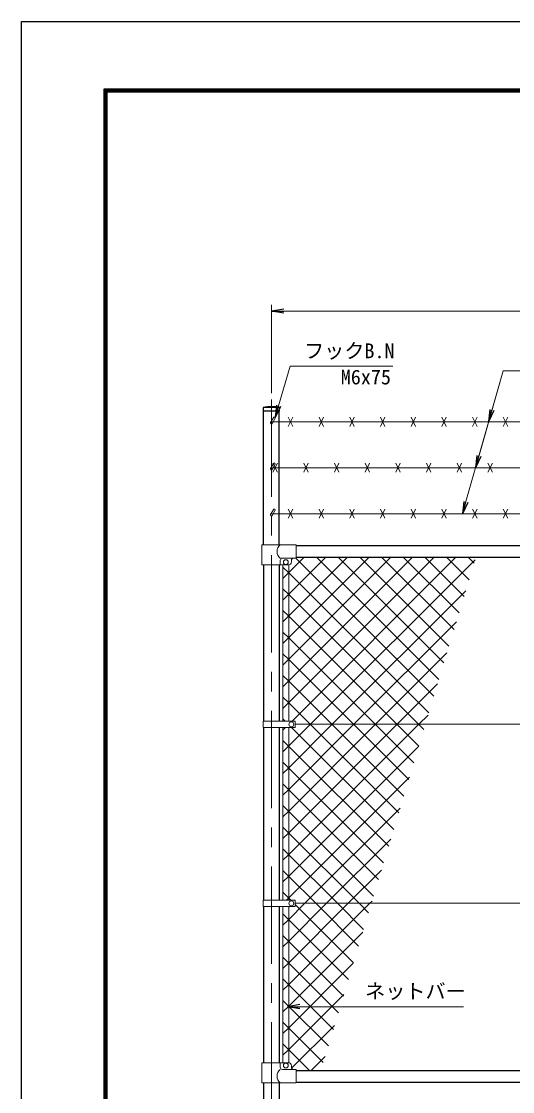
# Model space of a CAD drawing. Units: millimetres, scale not verified. Extents: x -4200 to 4200, y -2970 to 2970.
# Drawn here: x -4200 to -2599, y -521 to 2970 of the extents above; entities that cross this region are included whole.
import ezdxf
from ezdxf.enums import TextEntityAlignment as Align

# ---------------------------------------------------------------- set-up
doc = ezdxf.new("R2010")
doc.units = ezdxf.units.MM
doc.header["$LTSCALE"] = 10
doc.linetypes.add('USER1', pattern=[50.8, 31.75, -6.35, 6.35, -6.35])
for name, color, linetype, lineweight in [('0-1_D-BMK', 2, 'USER1', 13), ('0-2_D-STR1', 1, 'Continuous', 25), ('0-3_D-STR-DIM', 7, 'Continuous', 13), ('0-B_D-STR2', 7, 'Continuous', 13), ('0-C_D-STR3', 3, 'Continuous', 13), ('0-D_D-STR-TXT', 7, 'Continuous', 13), ('0-E_D-TTL', 7, 'Continuous', 25)]:
    doc.layers.add(name, color=color, linetype=linetype, lineweight=lineweight)
doc.layers.add('0-4_0', color=7, linetype='Continuous')
doc.styles.add('ＭＳ ゴシック', font='')
doc.styles.get('ＭＳ ゴシック').set_extended_font_data('MS Gothic')

# ---------------------------------------------------------------- blocks, each defined once
blk = doc.blocks.new('_Open')
at = {"layer": '0-4_0'}
blk.add_line((-10, 1.667), (0, 0), dxfattribs=at)
blk.add_lwpolyline([(-10, -1.667), (0, 0), (-10, 0)], dxfattribs=at)

msp = doc.modelspace()

# ---------------------------------------------------------------- linework, layer by layer
at = {"layer": '0-1_D-BMK'}
msp.add_line((-3384.65, 1737.29), (-3384.65, -919.77), dxfattribs=at)
at = {"layer": '0-2_D-STR1'}
for p, q in [((-3358.05, 1710.23), (-3411.25, 1710.23)), ((-3411.25, 1710.23), (-3411.25, 1699.23)), ((-3358.05, 1699.23), (-3411.25, 1699.23)), ((-3410.05, 1263.23), (-3410.05, 1699.23)), ((-3359.25, 1263.23), (-3359.25, 1699.23)), ((-3358.05, 1699.23), (-3358.05, 1710.23)), ((-3304.65, 1260.23), (-1464.65, 1260.23)), ((-3304.65, 1222.23), (-1464.65, 1222.23)), ((-3410.05, 1197.23), (-3410.05, 687.73)), ((-3359.25, 1197.23), (-3359.25, 687.73)), ((-3410.05, 666.73), (-3410.05, 103.73)), ((-3359.25, 666.73), (-3359.25, 103.73)), ((-3410.05, 82.73), (-3410.05, -426.77)), ((-3359.25, 82.73), (-3359.25, -426.77)), ((-3304.65, -451.77), (-1464.65, -451.77)), ((-3410.05, -492.77), (-3410.05, -889.77)), ((-3359.25, -492.77), (-3359.25, -889.77)), ((-3304.65, -489.77), (-1464.65, -489.77))]:
    msp.add_line(p, q, dxfattribs=at)
msp.add_arc((-3384.65, 1593.8), 119.43, 77.13052, 102.86948, dxfattribs=at)
at = {"layer": '0-3_D-STR-DIM'}
for p, q in [((-3384.65, 1757.29), (-3384.65, 2045.23)), ((-3344.65, 2025.23), (-1424.65, 2025.23))]:
    msp.add_line(p, q, dxfattribs=at)
at = {"layer": '0-B_D-STR2'}
for p, q in [((-3328.15, 1172.18), (-3278.11, 1222.23)), ((-3328.15, 1101.47), (-3207.4, 1222.23)), ((-3328.15, 1030.76), (-3136.69, 1222.23)), ((-3328.15, 960.05), (-3065.98, 1222.23)), ((-3328.15, 889.34), (-2995.27, 1222.23)), ((-3328.15, 818.63), (-2924.56, 1222.23)), ((-3328.15, 747.92), (-2853.85, 1222.23)), ((-3317.64, 687.73), (-2783.14, 1222.23)), ((-2838.74, 823.05), (-3237.91, 1222.23)), ((-2822.35, 877.38), (-3167.2, 1222.23)), ((-2805.97, 931.71), (-3096.49, 1222.23)), ((-2789.59, 986.03), (-3025.78, 1222.23)), ((-2773.2, 1040.36), (-2955.07, 1222.23)), ((-2756.82, 1094.69), (-2884.36, 1222.23)), ((-2740.44, 1149.02), (-2813.65, 1222.23)), ((-2724.05, 1203.34), (-2742.94, 1222.23)), ((-2855.12, 768.73), (-3305.62, 1219.23)), ((-3257.43, 677.23), (-2720.92, 1213.73)), ((-3347.15, 1153.18), (-3328.15, 1172.18)), ((-3328.15, 1100.34), (-3347.15, 1119.34)), ((-3347.15, 1082.47), (-3328.15, 1101.47)), ((-2905.04, 677.23), (-3328.15, 1100.34)), ((-3186.72, 677.23), (-2751.45, 1112.49)), ((-3328.15, 1029.63), (-3347.15, 1048.63)), ((-3347.15, 1011.76), (-3328.15, 1030.76)), ((-2975.75, 677.23), (-3328.15, 1029.63)), ((-3328.15, 958.92), (-3347.15, 977.92)), ((-3116.01, 677.23), (-2781.98, 1011.25)), ((-3347.15, 941.05), (-3328.15, 960.05)), ((-3046.46, 677.23), (-3328.15, 958.92)), ((-3045.29, 677.23), (-2812.52, 910.01)), ((-3328.15, 888.21), (-3347.15, 907.21)), ((-3347.15, 870.34), (-3328.15, 889.34)), ((-3117.18, 677.23), (-3328.15, 888.21)), ((-3328.15, 817.49), (-3347.15, 836.49)), ((-3347.15, 799.63), (-3328.15, 818.63)), ((-3187.89, 677.23), (-3328.15, 817.49)), ((-2974.58, 677.23), (-2843.05, 808.76)), ((-3328.15, 746.78), (-3347.15, 765.78)), ((-3347.15, 728.92), (-3328.15, 747.92)), ((-3258.6, 677.23), (-3328.15, 746.78)), ((-2903.87, 677.23), (-2873.58, 707.52)), ((-3339.81, 687.73), (-3347.15, 695.07)), ((-3347.15, 658.21), (-3338.64, 666.73)), ((-3328.15, 606.5), (-3257.43, 677.23)), ((-3328.15, 535.79), (-3186.72, 677.23)), ((-3328.15, 465.08), (-3116.01, 677.23)), ((-3328.15, 394.37), (-3045.29, 677.23)), ((-3328.15, 323.66), (-2974.58, 677.23)), ((-3328.15, 252.95), (-2903.87, 677.23)), ((-2986.19, 334.11), (-3318.81, 666.73)), ((-2969.81, 388.44), (-3258.6, 677.23)), ((-2953.42, 442.76), (-3187.89, 677.23)), ((-2937.04, 497.09), (-3117.18, 677.23)), ((-2920.66, 551.42), (-3046.46, 677.23)), ((-2904.27, 605.75), (-2975.75, 677.23)), ((-2887.89, 660.07), (-2905.04, 677.23)), ((-3328.15, 605.36), (-3347.15, 624.36)), ((-3347.15, 587.5), (-3328.15, 606.5)), ((-3002.57, 279.78), (-3328.15, 605.36)), ((-3328.15, 534.65), (-3347.15, 553.65)), ((-3347.15, 516.79), (-3328.15, 535.79)), ((-3018.96, 225.46), (-3328.15, 534.65)), ((-3328.15, 463.94), (-3347.15, 482.94)), ((-3347.15, 446.08), (-3328.15, 465.08)), ((-3035.34, 171.13), (-3328.15, 463.94)), ((-3328.15, 393.23), (-3347.15, 412.23)), ((-3347.15, 375.37), (-3328.15, 394.37)), ((-3051.73, 116.8), (-3328.15, 393.23)), ((-3275.74, 93.23), (-2965.18, 403.79)), ((-3328.15, 322.52), (-3347.15, 341.52)), ((-3347.15, 304.66), (-3328.15, 323.66)), ((-3098.86, 93.23), (-3328.15, 322.52)), ((-3205.03, 93.23), (-2995.71, 302.55)), ((-3328.15, 251.81), (-3347.15, 270.81)), ((-3347.15, 233.95), (-3328.15, 252.95)), ((-3169.57, 93.23), (-3328.15, 251.81)), ((-3328.15, 181.1), (-3347.15, 200.1)), ((-3240.28, 93.23), (-3328.15, 181.1)), ((-3134.32, 93.23), (-3026.24, 201.3)), ((-3328.15, 40.81), (-3275.74, 93.23)), ((-3328.15, -29.9), (-3205.03, 93.23)), ((-3328.15, -100.61), (-3134.32, 93.23)), ((-3328.15, -171.32), (-3063.61, 93.23)), ((-3117.26, -100.51), (-3307.66, 89.89)), ((-3100.88, -46.18), (-3240.28, 93.23)), ((-3084.49, 8.15), (-3169.57, 93.23)), ((-3068.11, 62.48), (-3098.86, 93.23)), ((-3063.61, 93.23), (-3056.77, 100.06)), ((-3328.15, 39.68), (-3347.15, 58.68)), ((-3347.15, 21.81), (-3328.15, 40.81)), ((-3133.64, -154.83), (-3328.15, 39.68)), ((-3328.15, -31.03), (-3347.15, -12.03)), ((-3347.15, -48.9), (-3328.15, -29.9)), ((-3328.15, -242.03), (-3087.31, -1.18)), ((-3150.03, -209.16), (-3328.15, -31.03)), ((-3328.15, -101.74), (-3347.15, -82.74)), ((-3347.15, -119.61), (-3328.15, -100.61)), ((-3166.41, -263.49), (-3328.15, -101.74)), ((-3328.15, -312.74), (-3117.84, -102.43)), ((-3328.15, -172.45), (-3347.15, -153.45)), ((-3347.15, -190.32), (-3328.15, -171.32)), ((-3182.8, -317.81), (-3328.15, -172.45)), ((-3328.15, -383.45), (-3148.37, -203.67)), ((-3328.15, -243.17), (-3347.15, -224.17)), ((-3347.15, -261.03), (-3328.15, -242.03)), ((-3199.18, -372.14), (-3328.15, -243.17)), ((-3328.15, -313.88), (-3347.15, -294.88)), ((-3347.15, -331.74), (-3328.15, -312.74)), ((-3215.56, -426.47), (-3328.15, -313.88)), ((-3318.89, -444.9), (-3178.9, -304.91)), ((-3347.15, -402.45), (-3328.15, -383.45)), ((-3255.06, -451.77), (-3209.44, -406.15))]:
    msp.add_line(p, q, dxfattribs=at)
for points in [[(-2871.51, 714.4), (-3328.15, 1171.05), (-3347.15, 1190.05)], [(-3347.15, 163.23), (-3328.15, 182.23), (-2904.11, 606.28)], [(-3335.95, 103.73), (-3328.15, 111.52), (-2934.65, 505.03)], [(-3321.49, 103.73), (-3328.15, 110.39), (-3347.15, 129.39)], [(-3260.97, -451.77), (-3328.15, -384.59), (-3347.15, -365.59)]]:
    msp.add_lwpolyline(points, dxfattribs=at)
at = {"layer": '0-C_D-STR3'}
for p, q in [((-3387.25, 1661.73), (-3377.36, 1678.86)), ((-3382.06, 1658.73), (-3372.16, 1675.86)), ((-3329.65, 1649.23), (-3314.65, 1679.23)), ((-3329.65, 1679.23), (-3314.65, 1649.23)), ((-3229.65, 1649.23), (-3214.65, 1679.23)), ((-3229.65, 1679.23), (-3214.65, 1649.23)), ((-3129.65, 1649.23), (-3114.65, 1679.23)), ((-3129.65, 1679.23), (-3114.65, 1649.23)), ((-3029.65, 1649.23), (-3014.65, 1679.23)), ((-3029.65, 1679.23), (-3014.65, 1649.23)), ((-2929.65, 1649.23), (-2914.65, 1679.23)), ((-2929.65, 1679.23), (-2914.65, 1649.23)), ((-2829.65, 1649.23), (-2814.65, 1679.23)), ((-2829.65, 1679.23), (-2814.65, 1649.23)), ((-2729.65, 1649.23), (-2714.65, 1679.23)), ((-2729.65, 1679.23), (-2714.65, 1649.23)), ((-2629.65, 1649.23), (-2614.65, 1679.23)), ((-2629.65, 1679.23), (-2614.65, 1649.23)), ((-884.65, 1664.23), (-3384.65, 1664.23)), ((-3387.25, 1511.73), (-3377.36, 1528.86)), ((-884.65, 1514.23), (-3384.65, 1514.23)), ((-3382.06, 1508.73), (-3372.16, 1525.86)), ((-3379.65, 1499.23), (-3364.65, 1529.23)), ((-3379.65, 1529.23), (-3364.65, 1499.23)), ((-3279.65, 1499.23), (-3264.65, 1529.23)), ((-3279.65, 1529.23), (-3264.65, 1499.23)), ((-3179.65, 1499.23), (-3164.65, 1529.23)), ((-3179.65, 1529.23), (-3164.65, 1499.23)), ((-3079.65, 1499.23), (-3064.65, 1529.23)), ((-3079.65, 1529.23), (-3064.65, 1499.23)), ((-2979.65, 1499.23), (-2964.65, 1529.23)), ((-2979.65, 1529.23), (-2964.65, 1499.23)), ((-2879.65, 1499.23), (-2864.65, 1529.23)), ((-2879.65, 1529.23), (-2864.65, 1499.23)), ((-2779.65, 1499.23), (-2764.65, 1529.23)), ((-2779.65, 1529.23), (-2764.65, 1499.23)), ((-2679.65, 1499.23), (-2664.65, 1529.23)), ((-2679.65, 1529.23), (-2664.65, 1499.23)), ((-3387.25, 1361.73), (-3377.36, 1378.86)), ((-884.65, 1364.23), (-3384.65, 1364.23)), ((-3382.06, 1358.73), (-3372.16, 1375.86)), ((-3329.65, 1349.23), (-3314.65, 1379.23)), ((-3329.65, 1379.23), (-3314.65, 1349.23)), ((-3229.65, 1349.23), (-3214.65, 1379.23)), ((-3229.65, 1379.23), (-3214.65, 1349.23)), ((-3129.65, 1349.23), (-3114.65, 1379.23)), ((-3129.65, 1379.23), (-3114.65, 1349.23)), ((-3029.65, 1349.23), (-3014.65, 1379.23)), ((-3029.65, 1379.23), (-3014.65, 1349.23)), ((-2929.65, 1349.23), (-2914.65, 1379.23)), ((-2929.65, 1379.23), (-2914.65, 1349.23)), ((-2829.65, 1349.23), (-2814.65, 1379.23)), ((-2829.65, 1379.23), (-2814.65, 1349.23)), ((-2729.65, 1349.23), (-2714.65, 1379.23)), ((-2729.65, 1379.23), (-2714.65, 1349.23)), ((-2629.65, 1349.23), (-2614.65, 1379.23)), ((-2629.65, 1379.23), (-2614.65, 1349.23)), ((-3304.65, 1263.23), (-3415.6, 1263.23)), ((-3415.6, 1263.23), (-3415.6, 1197.23)), ((-3304.65, 1219.23), (-3304.65, 1263.23)), ((-3415.6, 1197.23), (-3329.65, 1197.23)), ((-3356.1, 1197.23), (-3356.1, 1212.23)), ((-3304.65, 1219.23), (-3349.1, 1219.23)), ((-3347.15, 1197.23), (-3347.15, 687.73)), ((-3328.15, 1197.23), (-3328.15, 687.73)), ((-3319.65, 1207.23), (-3319.65, 1212.23)), ((-3412.15, 666.73), (-3412.15, 687.73)), ((-3307.66, 687.73), (-3412.15, 687.73)), ((-3307.66, 666.73), (-3412.15, 666.73)), ((-3347.15, 666.73), (-3347.15, 103.73)), ((-3328.15, 666.73), (-3328.15, 103.73)), ((-3307.66, 666.73), (-3307.66, 687.73)), ((-3307.66, 677.23), (-1467.15, 677.23)), ((-3412.15, 82.73), (-3412.15, 103.73)), ((-3307.66, 103.73), (-3412.15, 103.73)), ((-3307.66, 82.73), (-3412.15, 82.73)), ((-3347.15, 82.73), (-3347.15, -426.77)), ((-3328.15, 82.73), (-3328.15, -426.89)), ((-3307.66, 82.73), (-3307.66, 103.73)), ((-3307.66, 93.23), (-1467.15, 93.23)), ((-3415.6, -426.77), (-3329.65, -426.77)), ((-3415.6, -492.77), (-3415.6, -426.77)), ((-3356.1, -426.77), (-3356.1, -441.77)), ((-3304.65, -448.77), (-3349.1, -448.77)), ((-3319.65, -436.77), (-3319.65, -441.77)), ((-3304.65, -448.77), (-3304.65, -492.77)), ((-3304.65, -492.77), (-3415.6, -492.77))]:
    msp.add_line(p, q, dxfattribs=at)
for centre in [(-3337.65, 1206.23), (-3319.66, 677.23), (-3319.66, 93.23), (-3337.65, -435.77)]:
    msp.add_circle(centre, 8, dxfattribs=at)
for centre, radius, start, end in [((-3384.65, 1660.23), 3, 150, 330), ((-3384.65, 1510.23), 3, 150, 330), ((-3384.65, 1360.23), 3, 150, 330), ((-3337.91, 1241.23), 28.55, 129.59418, 230.40582), ((-3349.1, 1212.23), 7, 90, 180), ((-3329.65, 1207.23), 10, 270, 0), ((-3312.65, 1212.23), 7, 90, 180), ((-3337.91, -470.77), 28.55, 129.59418, 230.40582), ((-3349.1, -441.77), 7, 180, 270), ((-3329.65, -436.77), 10, 0, 90), ((-3312.65, -441.77), 7, 180, 270)]:
    msp.add_arc(centre, radius, start, end, dxfattribs=at)
for centre in [(-3374.76, 1677.36), (-3374.76, 1527.36), (-3374.76, 1377.36)]:
    msp.add_ellipse(centre, major_axis=(-2.6, 1.5), ratio=0.5, start_param=3.1415927, end_param=6.2831853, dxfattribs=at)
at = {"layer": '0-D_D-STR-TXT'}
for p, q in [((-2629.65, 1830.69), (-2718.87, 1516.15)), ((-2629.65, 1830.69), (-2676.32, 1666.15)), ((-2758.78, -243.87), (-3329.9, -243.87))]:
    msp.add_line(p, q, dxfattribs=at)
for points in [[(-2989.3, 1845.18), (-3323.47, 1845.18), (-3372.2, 1679.61)], [(-2320.09, 1830.69), (-2629.65, 1830.69), (-2761.42, 1366.15)]]:
    msp.add_lwpolyline(points, dxfattribs=at)
at = {"layer": '0-E_D-TTL', "color": 2}
msp.add_lwpolyline([(-4199.68, 2970.23), (4200.32, 2970.23), (4200.32, -2969.77), (-4199.68, -2969.77)], close=True, dxfattribs=at)
at = {"layer": '0-E_D-TTL'}
for points in [[(-3929.68, 2750.23), (3930.32, 2750.23), (3930.32, -2749.77), (-3929.68, -2749.77)], [(-3927.18, 2747.73), (3927.82, 2747.73), (3927.82, -2747.27), (-3927.18, -2747.27)], [(-3924.68, 2745.23), (3925.32, 2745.23), (3925.32, -2744.77), (-3924.68, -2744.77)], [(-3922.18, 2742.73), (3922.82, 2742.73), (3922.82, -2742.27), (-3922.18, -2742.27)], [(-3919.68, 2740.23), (3920.32, 2740.23), (3920.32, -2739.77), (-3919.68, -2739.77)]]:
    msp.add_lwpolyline(points, close=True, dxfattribs=at)

# ---------------------------------------------------------------- block references
at = {"layer": '0-3_D-STR-DIM', "xscale": 4, "yscale": 4, "rotation": 180}
msp.add_blockref('_Open', (-3384.65, 2025.23), dxfattribs=at)
at = {"layer": '0-D_D-STR-TXT', "xscale": 4, "yscale": 4}
for p, rotation in [((-3372.77, 1677.69), 253.60132), ((-2676.87, 1664.23), 254.16392), ((-2719.41, 1514.23), 254.16392), ((-2761.96, 1364.23), 254.16392), ((-3331.9, -243.87), 180)]:
    msp.add_blockref('_Open', p, dxfattribs=dict(at, rotation=rotation))

# ---------------------------------------------------------------- texts
at = {"layer": '0-D_D-STR-TXT', "style": 'ＭＳ ゴシック'}
for s, p in [('フックB.N', (-3278.39, 1857.14)), ('M6x75', (-3158.77, 1771.64)), ('ネットバー', (-3079.34, -231.92))]:
    msp.add_text(s, height=48.09, dxfattribs=at).set_placement(p, align=Align.BOTTOM_LEFT)

doc.saveas('drawing.dxf')
